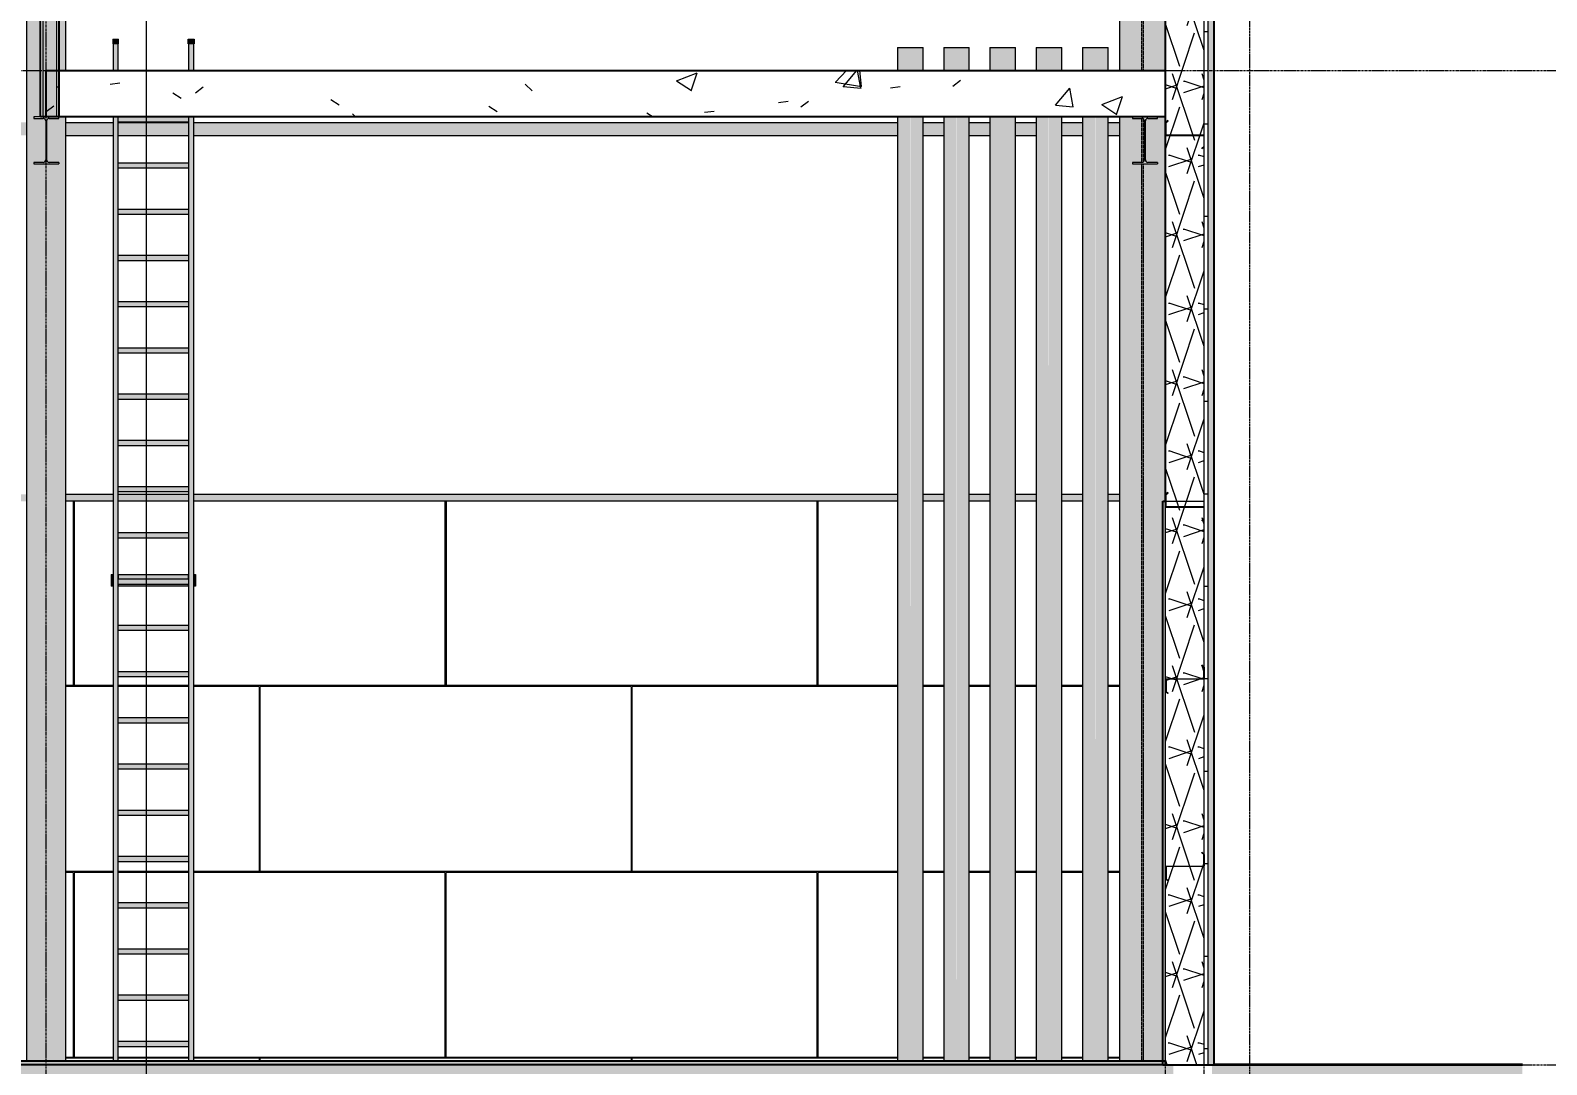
# Model space of a CAD drawing. Header units: inches. Extents: x 21380 to 98133, y -290 to 853.
# Drawn here: x 25976.8 to 26370.3, y 0 to 268.5 of the extents above; entities that cross this region are included whole.
import ezdxf

# ---------------------------------------------------------------- set-up
doc = ezdxf.new("R2010")
doc.units = ezdxf.units.IN
doc.header["$MEASUREMENT"] = 0
for name, pattern in [('Dash Dot 3_16_', [0.3125, 0.1875, -0.0625, 0, -0.0625]), ('Grid Line 1_2_', [0.875, 0.5, -0.125, 0.125, -0.125]), ('Hidden 1_8_', [0.1875, 0.125, -0.0625])]:
    doc.linetypes.add(name, pattern=pattern)
for name, color, linetype, lineweight in [('A-ANNO-SYMB', 150, 'Continuous', 9), ('A-FLOR', 192, 'Continuous', 9), ('A-FLOR-LEVL', 51, 'Continuous', 9), ('A-FLOR-PATT', 8, 'Continuous', 25), ('A-WALL', 113, 'Continuous', 9), ('A-WALL-PATT', 111, 'Continuous', 25), ('C-TOPO', 7, 'Continuous', 9), ('E-POWR-CNDT', 130, 'Continuous', 9), ('G-ANNO-SYMB', 111, 'Continuous', 9), ('I-WALL', 2, 'Continuous', 9), ('Q-SPCQ', 91, 'Continuous', 9), ('S-BEAM', 12, 'Continuous', 9), ('S-COLS', 52, 'Continuous', 9), ('S-GRID', 1, 'Continuous', 9)]:
    doc.layers.add(name, color=color, linetype=linetype, lineweight=lineweight)
doc.styles.add('Arial', font='arial.ttf', dxfattribs={"height": 23.60479})
pattern_1 = [(50, (22097.104, 100.19), (55.0854, -4.81984), [5.76, -63.36]), (355, (22097.104, 100.19), (-10.6557, 57.7685), [4.608, -50.688]), (100.451, (22101.695, 99.787), (44.4295, 52.94866), [4.895, -53.848]), (46.184, (22097.104, 115.55), (81.9644, -12.7121), [8.64, -95.04]), (96.636, (22103.935, 114.49), (71.7815, 74.8124), [7.343, -80.772]), (351.184, (22097.1, 115.55), (71.782, 74.8124), [6.912, -76.032]), (21, (22104.784, 111.71), (45.84207, -30.92146), [5.76, -63.36]), (326, (22104.784, 111.71), (18.6871, 55.6915), [4.608, -50.688]), (71.451, (22108.605, 109.13), (64.5289, 24.7701), [4.895, -53.848]), (37.5, (22097.104, 100.189), (0.93389, 25.56682), [2.534, -47.539, 2.534, -48.922, -50.88]), (37.5, (22097.104, 100.189), (0.93389, 25.56682), [-101.53, 2.534, -48.346]), (7.5, (22097.104, 100.19), (20.20404, 30.2913), [2.534, -26.803, 2.534, -46.387, -19.392]), (7.5, (22097.104, 100.19), (20.20404, 30.2913), [-78.259, 2.534, -16.858]), (327.5, (22079.978, 100.19), (40.99778, -1.7324), [2.534, -16.666, 2.534, -57.37, -79.488]), (327.5, (22079.978, 100.19), (40.99778, -1.7324), [-79.104, 2.534, -76.954]), (317.5, (22072.298, 100.19), (44.78888, 7.68784), [2.534, -22.426, 2.534, -37.248, -56.448]), (317.5, (22072.298, 100.19), (44.78888, 7.68784), [-64.742, 2.534, -53.914])]
pattern_2 = [(45, (22097.104, 100.19), (-19.00703, 19.00703), []), (45, (22097.104, 128.99), (-19.00703, 19.00703), [])]
pattern_3 = [(0, (22097.104, 100.189), (61.44, 15.36), [2.534, -43.546, 2.534, -43.546, -245.76]), (0, (22097.104, 100.189), (61.44, 15.36), [-92.16, 2.534, -89.626, 2.534, -43.546, -107.52]), (0, (22097.104, 100.189), (61.44, 15.36), [-230.4, 2.534, -28.186, 2.534, -74.266]), (120, (22120.144, 107.869), (-44.02215, 45.5286), [2.534, -43.546, 2.534, -43.546, -245.76]), (120, (22120.144, 107.869), (-44.02215, 45.5286), [-92.16, 2.534, -89.626, 2.534, -43.546, -107.52]), (120, (22120.144, 107.869), (-44.02215, 45.5286), [-230.4, 2.534, -28.186, 2.534, -74.266]), (240, (22127.824, 138.589), (-17.41785, -60.8886), [2.534, -43.546, 2.534, -43.546, -245.76]), (240, (22127.824, 138.589), (-17.41785, -60.8886), [-92.16, 2.534, -89.626, 2.534, -43.546, -107.52]), (240, (22127.824, 138.589), (-17.41785, -60.8886), [-230.4, 2.534, -28.186, 2.534, -74.266])]
pattern_4 = [(0, (22097.104, 100.19), (0, 24), []), (90, (22097.104, 100.19), (-24, 1e-15), [])]
pattern_5 = [(161.57, (22098.064, 101.149), (-7.6802237, -0.0009796), [0, -54.643, 6.067, 0]), (18.43, (22096.144, 101.149), (-7.6802237, 0.0009796), [0, -54.643, 6.067, 0]), (108.43, (22098.064, 101.149), (3.8382953, -19.2013653), [18.211, -42.499]), (71.57, (22096.144, 101.149), (3.8382953, 19.2013653), [18.211, -42.499])]

# ---------------------------------------------------------------- blocks, each defined once
blk = doc.blocks.new('Struct_Xcel_Sports Complex_rvt-1-Building Section - East_West looking North')
at = {"layer": 'A-FLOR-PATT', "lineweight": 9}
h = blk.add_hatch(dxfattribs=at)
h.set_pattern_fill('FP_8', style=0, pattern_type=2)
h.set_pattern_definition(pattern_1)
h.paths.add_polyline_path([(22772.64, -6), (26273.39, -6), (26273.39, 0), (22772.64, 0), (22772.64, -1.69)], flags=0)
blk = doc.blocks.new('W-Wide Flange - W12X26-1193237-Building Section - East_West looking North')
at = {"layer": 'S-BEAM', "lineweight": 15}
for p, q in [((25984.13, 246), (25977.65, 246)), ((25977.65, 246), (25977.65, 245.62)), ((25977.65, 245.62), (25980.09, 245.62)), ((25980.77, 244.94), (25980.77, 234.84)), ((25981.01, 234.84), (25981.01, 244.94)), ((25981.69, 245.62), (25984.13, 245.62)), ((25984.13, 245.62), (25984.13, 246)), ((25980.09, 234.16), (25977.65, 234.16)), ((25977.65, 234.16), (25977.65, 233.78)), ((25977.65, 233.78), (25984.13, 233.78)), ((25984.13, 234.16), (25981.69, 234.16)), ((25984.13, 234.16), (25984.13, 233.78))]:
    blk.add_line(p, q, dxfattribs=at)
for centre, start, end in [((25980.09, 244.94), 0, 90), ((25981.69, 244.94), 90, 180), ((25980.09, 234.84), 270, 0), ((25981.69, 234.84), 180, 270)]:
    blk.add_arc(centre, 0.684, start, end, dxfattribs=at)
blk = doc.blocks.new('W-Wide Flange - W12X26-1401506-Building Section - East_West looking North')
at = {"layer": 'S-BEAM'}
h = blk.add_hatch(dxfattribs=at)
h.set_pattern_fill('FP_1', color=256, style=0, pattern_type=2)
h.set_pattern_definition(pattern_2)
h.paths.add_polyline_path([(26262.77, 233.78), (26269.26, 233.78), (26269.26, 234.16), (26262.77, 234.16)], flags=0)
h.paths.add_polyline_path([(26265.39, 245.6), (26269.26, 245.62), (26269.26, 246), (26262.77, 246), (26262.77, 245.62), (26265.22, 245.62)], flags=0)
h.paths.add_polyline_path([(26265.39, 234.18), (26266.47, 234.25), (26266.22, 234.5), (26266.13, 234.84), (26266.15, 245.11), (26266.33, 245.42), (26266.64, 245.6), (26265.56, 245.53), (26265.81, 245.28), (26265.9, 244.94), (26265.88, 234.67), (26265.7, 234.36), (26265.56, 234.25)], flags=0)
at = {"layer": 'S-BEAM', "lineweight": 15}
for p, q in [((26269.26, 246), (26262.77, 246)), ((26262.77, 246), (26262.77, 245.62)), ((26262.77, 245.62), (26265.22, 245.62)), ((26265.9, 244.94), (26265.9, 234.84)), ((26266.13, 234.84), (26266.13, 244.94)), ((26266.81, 245.62), (26269.26, 245.62)), ((26269.26, 245.62), (26269.26, 246)), ((26265.22, 234.16), (26262.77, 234.16)), ((26262.77, 234.16), (26262.77, 233.78)), ((26262.77, 233.78), (26269.26, 233.78)), ((26269.26, 234.16), (26266.81, 234.16)), ((26269.26, 234.16), (26269.26, 233.78))]:
    blk.add_line(p, q, dxfattribs=at)
for centre, start, end in [((26265.22, 244.94), 0, 90), ((26266.81, 244.94), 90, 180), ((26265.22, 234.84), 270, 0), ((26266.81, 234.84), 180, 270)]:
    blk.add_arc(centre, 0.684, start, end, dxfattribs=at)
blk = doc.blocks.new('columns and girder2 - one-V31-Building Section - East_West looking North')
at = {"layer": 'S-BEAM'}
h = blk.add_hatch(color=256, dxfattribs=at)
h.paths.add_polyline_path([(25979.39, 330.48), (25979.39, 332.92), (25975.89, 332.92), (25975.89, 337.54), (25979.39, 337.54), (25979.39, 337.74), (25980.27, 337.74), (25980.27, 382.3), (25975.89, 382.3), (25975.89, 383.47), (25974.89, 383.47), (25974.89, 330.48), (25975.89, 330.48)], flags=0)
h.paths.add_polyline_path([(25984.14, 330.48), (25986.89, 330.48), (25986.89, 383.47), (25985.89, 383.47), (25985.89, 382.3), (25981.52, 382.3), (25981.52, 337.74), (25984.14, 337.74), (25984.14, 337.54), (25985.89, 337.54), (25985.89, 332.92), (25984.14, 332.92)], flags=0)
h = blk.add_hatch(dxfattribs=at)
h.set_pattern_fill('FP_1', color=256, style=0, pattern_type=2)
h.set_pattern_definition(pattern_2)
h.paths.add_polyline_path([(25975.89, 336.02), (25985.89, 336.02), (25985.89, 337.54), (25975.89, 337.54)], flags=0)
h.paths.add_polyline_path([(25975.89, 382.3), (25985.89, 382.3), (25985.89, 383.8), (25975.89, 383.8)], flags=0)
h = blk.add_hatch(dxfattribs=at)
h.set_pattern_fill('FP_1', color=256, style=0, pattern_type=2)
h.set_pattern_definition(pattern_2)
h.paths.add_polyline_path([(25980.27, 337.54), (25981.52, 337.54), (25981.52, 382.3), (25980.27, 382.3)], flags=0)
h = blk.add_hatch(color=256, dxfattribs=at)
h.paths.add_polyline_path([(25979.39, 332.92), (25979.39, 336.02), (25975.89, 336.02), (25975.89, 332.92)], flags=0)
h.paths.add_polyline_path([(25985.89, 332.92), (25985.89, 336.02), (25984.14, 336.02), (25984.14, 332.92)], flags=0)
h = blk.add_hatch(color=256, dxfattribs=at)
h.paths.add_polyline_path([(25980.27, 245.6), (25981.35, 245.53), (25981.1, 245.28), (25981.01, 244.94), (25981.03, 234.67), (25981.24, 234.34), (25981.35, 234.18), (25980.43, 234.25), (25980.68, 234.5), (25980.77, 234.84), (25980.75, 245.11), (25980.57, 245.42), (25980.28, 245.59)], flags=0)
h.paths.add_polyline_path([(25975.89, 1), (25985.89, 1), (25985.89, 246), (25984.13, 246), (25984.13, 245.62), (25977.65, 245.62), (25977.65, 246), (25979.39, 246), (25979.39, 330.48), (25975.89, 330.48), (25975.89, 76.43)], flags=0)
h.paths.add_polyline_path([(25980.09, 233.78), (25977.65, 233.78), (25977.65, 234.16), (25984.13, 234.16), (25984.13, 233.78), (25981.69, 233.78)], flags=0)
h.paths.add_polyline_path([(25984.14, 258), (25985.89, 258), (25985.89, 330.48), (25984.14, 330.48), (25984.14, 271.74)], flags=0)
for p, q in [((25974.89, 330.48), (25974.89, 383.47)), ((25986.89, 383.47), (25986.89, 330.48)), ((25975.89, 332.92), (25975.89, 336.02)), ((25985.89, 336.02), (25985.89, 332.92)), ((25975.89, 332.92), (25979.39, 332.92)), ((25984.14, 332.92), (25985.89, 332.92)), ((25974.89, 330.48), (25979.39, 330.48)), ((25975.89, 1), (25975.89, 330.48)), ((25984.14, 330.48), (25986.89, 330.48)), ((25985.89, 330.48), (25985.89, 258)), ((25985.89, 246), (25985.89, 1))]:
    blk.add_line(p, q, dxfattribs=at)
at = {"layer": 'S-BEAM', "lineweight": 15}
for p, q in [((25975.89, 382.3), (25975.89, 383.8)), ((25975.89, 383.8), (25985.89, 383.8)), ((25975.89, 382.3), (25985.89, 382.3)), ((25980.27, 337.54), (25980.27, 382.3)), ((25980.27, 382.3), (25981.52, 382.3)), ((25981.52, 382.3), (25981.52, 337.54)), ((25985.89, 383.8), (25985.89, 382.3)), ((25975.89, 336.02), (25975.89, 337.54)), ((25975.89, 337.54), (25985.89, 337.54)), ((25975.89, 336.02), (25985.89, 336.02)), ((25980.27, 337.54), (25981.52, 337.54)), ((25985.89, 337.54), (25985.89, 336.02))]:
    blk.add_line(p, q, dxfattribs=at)
blk = doc.blocks.new('Girt_Z - 10_D-1223956-Building Section - East_West looking North')
at = {"layer": 'S-BEAM'}
h = blk.add_hatch(color=256, dxfattribs=at)
h.paths.add_polyline_path([(26259.39, 146.25), (26259.39, 148.06), (26256.43, 148.06), (26256.43, 146.25), (26258.7, 146.25)], flags=0)
h.paths.add_polyline_path([(25998.27, 146.25), (25998.27, 148.06), (25985.89, 148.06), (25985.89, 146.25)], flags=0)
h.paths.add_polyline_path([(25999.52, 146.25), (26017.89, 146.28), (26017.89, 148.06), (25999.52, 148.06), (25999.52, 146.26)], flags=0)
h.paths.add_polyline_path([(26244.43, 146.25), (26249.8, 146.25), (26249.8, 148.06), (26244.43, 148.06)], flags=0)
h.paths.add_polyline_path([(26019.14, 146.25), (26201.8, 146.25), (26201.8, 148.06), (26019.14, 148.06), (26019.14, 146.28)], flags=0)
h.paths.add_polyline_path([(26237.8, 146.25), (26237.8, 148.06), (26232.43, 148.06), (26232.43, 146.25)], flags=0)
h.paths.add_polyline_path([(26225.8, 146.25), (26225.8, 148.06), (26220.43, 148.06), (26220.43, 146.25), (26223.61, 146.25)], flags=0)
h.paths.add_polyline_path([(26213.8, 146.25), (26213.8, 148.06), (26208.43, 148.06), (26208.43, 146.25)], flags=0)
h.paths.add_polyline_path([(23370.39, 146.25), (23370.39, 148.06), (23090.89, 148.06), (23090.89, 146.25), (23275.82, 146.25)], flags=0)
h.paths.add_polyline_path([(23380.39, 146.25), (23483.87, 146.25), (23485.19, 148.06), (23380.39, 148.06)], flags=0)
h.paths.add_polyline_path([(23080.89, 146.25), (23080.89, 148.06), (22799.39, 148.06), (22799.39, 146.25), (23037.52, 146.25)], flags=0)
h.paths.add_polyline_path([(25968.77, 146.25), (25975.89, 146.25), (25975.89, 148.06), (25696.39, 148.06), (25696.39, 146.25), (25942.87, 146.25)], flags=0)
h.paths.add_polyline_path([(23486.3, 146.25), (23555.48, 146.25), (23554.1, 148.06), (23486.47, 148.06), (23485.14, 146.25), (23485.5, 146.25)], flags=0)
h.paths.add_polyline_path([(25686.39, 146.25), (25686.39, 148.06), (25658.17, 148), (25658.17, 146.25), (25662.13, 146.25)], flags=0)
h.paths.add_polyline_path([(25585.63, 146.25), (25586.17, 146.25), (25586.17, 148.06), (25406.89, 148.06), (25406.89, 146.25), (25585.59, 146.25)], flags=0)
h.paths.add_polyline_path([(25396.89, 146.25), (25396.89, 148.06), (25117.39, 148.06), (25117.39, 146.25), (25241.01, 146.25)], flags=0)
h.paths.add_polyline_path([(23605.87, 146.25), (23659.89, 146.25), (23659.89, 148.06), (23555.37, 148.06), (23556.75, 146.25), (23605.42, 146.25)], flags=0)
h.paths.add_polyline_path([(25107.39, 146.25), (25107.39, 148.06), (24992.61, 148), (24992.61, 146.25), (25100.64, 146.25)], flags=0)
h.paths.add_polyline_path([(24920.61, 146.25), (24920.61, 148.06), (24827.89, 148.06), (24827.89, 146.25), (24920.23, 146.25)], flags=0)
h.paths.add_polyline_path([(23669.89, 146.25), (23949.39, 146.25), (23949.39, 148.06), (23669.89, 148.06)], flags=0)
h.paths.add_polyline_path([(24817.89, 146.25), (24817.89, 148.06), (24713.34, 148.06), (24714.72, 146.25), (24749.72, 146.25)], flags=0)
h.paths.add_polyline_path([(23959.39, 146.25), (24238.89, 146.25), (24238.89, 148.06), (23959.39, 148.06)], flags=0)
h.paths.add_polyline_path([(24713.44, 146.25), (24712.07, 148.06), (24644.44, 147.98), (24643.18, 146.25), (24713.44, 146.25)], flags=0)
h.paths.add_polyline_path([(24248.89, 146.25), (24528.39, 146.25), (24528.39, 148.06), (24248.89, 148.06)], flags=0)
h.paths.add_polyline_path([(24538.39, 146.25), (24641.9, 146.25), (24643.22, 148.06), (24538.39, 148.06)], flags=0)
for p, q in [((25985.89, 148.06), (25998.27, 148.06)), ((25999.52, 148.06), (26017.89, 148.06)), ((26019.14, 148.06), (26201.8, 148.06)), ((26208.43, 148.06), (26213.8, 148.06)), ((26220.43, 148.06), (26225.8, 148.06)), ((26232.43, 148.06), (26237.8, 148.06)), ((26244.43, 148.06), (26249.8, 148.06)), ((26256.43, 148.06), (26259.39, 148.06))]:
    blk.add_line(p, q, dxfattribs=at)
blk = doc.blocks.new('Girt_Z - 10_D-V33-Building Section - East_West looking North')
at = {"layer": 'S-BEAM'}
h = blk.add_hatch(color=256, dxfattribs=at)
h.paths.add_polyline_path([(22799.39, 241.19), (23080.89, 241.19), (23080.89, 244.56), (22799.39, 244.56)], flags=0)
h.paths.add_polyline_path([(23555.77, 241.19), (23659.89, 241.19), (23659.89, 244.56), (23558.29, 244.56), (23556.08, 241.6)], flags=0)
h.paths.add_polyline_path([(23521.47, 241.19), (23554.53, 241.19), (23556.99, 244.56), (23483.55, 244.56), (23486.07, 241.19), (23520.69, 241.19)], flags=0)
h.paths.add_polyline_path([(26259.39, 241.19), (26259.39, 244.56), (26256.43, 244.56), (26256.43, 241.19), (26258.7, 241.19)], flags=0)
h.paths.add_polyline_path([(26244.43, 241.19), (26249.8, 241.19), (26249.8, 244.56), (26244.43, 244.56), (26244.43, 242.44)], flags=0)
h.paths.add_polyline_path([(26237.8, 241.19), (26237.8, 244.56), (26232.43, 244.56), (26232.43, 241.19)], flags=0)
h.paths.add_polyline_path([(26225.8, 241.19), (26225.8, 244.56), (26220.43, 244.56), (26220.43, 241.19), (26223.61, 241.19)], flags=0)
h.paths.add_polyline_path([(26208.43, 241.19), (26213.8, 241.19), (26213.8, 244.56), (26208.43, 244.56)], flags=0)
h.paths.add_polyline_path([(26201.8, 241.19), (26201.8, 244.56), (26019.14, 244.56), (26019.14, 241.19), (26188.52, 241.19)], flags=0)
h.paths.add_polyline_path([(23484.82, 241.19), (23482.25, 244.56), (23380.39, 244.56), (23380.39, 241.19), (23484.77, 241.19)], flags=0)
h.paths.add_polyline_path([(26017.89, 241.19), (26017.89, 244.56), (25999.52, 244.56), (25999.52, 241.19), (26013.05, 241.19)], flags=0)
h.paths.add_polyline_path([(25998.27, 241.19), (25998.27, 244.56), (25985.89, 244.56), (25985.89, 241.19), (25995.51, 241.19)], flags=0)
h.paths.add_polyline_path([(25975.89, 241.19), (25975.89, 244.56), (25696.39, 244.56), (25696.39, 241.19), (25942.87, 241.19)], flags=0)
h.paths.add_polyline_path([(25666.61, 241.19), (25686.39, 241.19), (25686.39, 244.56), (25655.02, 244.56), (25653.94, 241.19), (25662.13, 241.19)], flags=0)
h.paths.add_polyline_path([(25650.67, 241.19), (25651.75, 244.56), (25625.49, 244.56), (25625.49, 241.19), (25627.03, 241.19)], flags=0)
h.paths.add_polyline_path([(25618.86, 241.19), (25618.86, 244.56), (25592.6, 244.56), (25593.68, 241.19), (25618.26, 241.19)], flags=0)
h.paths.add_polyline_path([(23669.89, 241.19), (23949.39, 241.19), (23949.39, 244.56), (23669.89, 244.56)], flags=0)
h.paths.add_polyline_path([(25590.41, 241.19), (25589.33, 244.56), (25406.89, 244.56), (25406.89, 241.19), (25580.58, 241.19)], flags=0)
h.paths.add_polyline_path([(25396.89, 241.19), (25396.89, 244.56), (25117.39, 244.56), (25117.39, 241.19), (25241.01, 241.19)], flags=0)
h.paths.add_polyline_path([(23370.39, 241.19), (23370.39, 244.56), (23090.89, 244.56), (23090.89, 241.19), (23275.82, 241.19)], flags=0)
h.paths.add_polyline_path([(23959.39, 241.19), (24238.89, 241.19), (24238.89, 244.56), (23959.39, 244.56)], flags=0)
h.paths.add_polyline_path([(25107.39, 241.19), (25107.39, 244.56), (24989.45, 244.56), (24988.37, 241.19), (25100.64, 241.19)], flags=0)
h.paths.add_polyline_path([(24248.89, 241.19), (24528.39, 241.19), (24528.39, 244.56), (24248.89, 244.56)], flags=0)
h.paths.add_polyline_path([(24985.1, 241.19), (24986.18, 244.56), (24959.92, 244.56), (24959.92, 241.19), (24960.27, 241.19)], flags=0)
h.paths.add_polyline_path([(24538.39, 241.19), (24642.8, 241.19), (24640.24, 244.56), (24538.39, 244.56)], flags=0)
h.paths.add_polyline_path([(24953.29, 241.19), (24953.29, 244.56), (24927.03, 244.56), (24928.11, 241.19), (24951.5, 241.19)], flags=0)
h.paths.add_polyline_path([(24924.84, 241.19), (24923.76, 244.56), (24827.89, 244.56), (24827.89, 241.19), (24915.01, 241.19)], flags=0)
h.paths.add_polyline_path([(24644.18, 241.19), (24712.55, 241.19), (24715, 244.56), (24641.54, 244.56), (24644.05, 241.19)], flags=0)
h.paths.add_polyline_path([(24817.89, 241.19), (24817.89, 244.56), (24716.3, 244.56), (24713.79, 241.19), (24749.72, 241.19)], flags=0)
for p, q in [((25985.89, 244.56), (25998.27, 244.56)), ((25999.52, 244.56), (26017.89, 244.56)), ((26019.14, 244.56), (26201.8, 244.56)), ((26208.42, 244.56), (26213.8, 244.56)), ((26220.42, 244.56), (26225.8, 244.56)), ((26232.42, 244.56), (26237.8, 244.56)), ((26244.42, 244.56), (26249.8, 244.56)), ((26256.42, 244.56), (26259.39, 244.56)), ((25985.89, 241.19), (25998.27, 241.19)), ((25999.52, 241.19), (26017.89, 241.19)), ((26019.14, 241.19), (26201.8, 241.19)), ((26208.42, 241.19), (26213.8, 241.19)), ((26220.42, 241.19), (26225.8, 241.19)), ((26232.42, 241.19), (26237.8, 241.19)), ((26244.42, 241.19), (26249.8, 241.19)), ((26256.42, 241.19), (26259.39, 241.19))]:
    blk.add_line(p, q, dxfattribs=at)
blk = doc.blocks.new('Girt_Z - 10_D-1223970-Building Section - East_West looking North')
at = {"layer": 'S-BEAM', "lineweight": 15}
for p, q in [((26271.96, 148.54), (26271.39, 148.06)), ((26271.39, 148.06), (26271.39, 144.69)), ((26271.5, 148.01), (26272.04, 148.46)), ((26271.5, 144.87), (26271.5, 148.01)), ((26272.04, 148.46), (26271.96, 148.54)), ((26271.39, 144.69), (26281.2, 144.69)), ((26281.2, 144.8), (26271.58, 144.8)), ((26281.28, 141.72), (26280.75, 141.27)), ((26281.39, 141.67), (26280.82, 141.19)), ((26281.28, 144.61), (26281.28, 141.72)), ((26281.39, 141.67), (26281.39, 144.61)), ((26280.75, 141.27), (26280.82, 141.19))]:
    blk.add_line(p, q, dxfattribs=at)
for centre, radius, start, end in [((26271.58, 144.88), 0.0782, 183.0424, 270), ((26281.2, 144.61), 0.188, 0, 90), ((26281.2, 144.61), 0.0782, 2.1227, 90)]:
    blk.add_arc(centre, radius, start, end, dxfattribs=at)
blk = doc.blocks.new('Girt_Z - 10_D-1223971-Building Section - East_West looking North')
at = {"layer": 'S-BEAM'}
h = blk.add_hatch(dxfattribs=at)
h.set_pattern_fill('FP_1', color=256, style=0, pattern_type=2)
h.set_pattern_definition(pattern_2)
h.paths.add_polyline_path([(26280.82, 237.69), (26281.39, 238.17), (26281.39, 241.11), (26281.28, 241.11), (26281.28, 238.22), (26280.75, 237.77)], flags=0)
h.paths.add_polyline_path([(26271.39, 241.19), (26281.2, 241.19), (26281.2, 241.3), (26271.58, 241.3)], flags=0)
h.paths.add_polyline_path([(26271.39, 241.19), (26271.5, 241.37), (26271.5, 244.51), (26272.04, 244.96), (26271.96, 245.04), (26271.39, 244.56), (26271.39, 242.44)], flags=0)
at = {"layer": 'S-BEAM', "lineweight": 15}
for p, q in [((26271.96, 245.04), (26271.39, 244.56)), ((26271.39, 244.56), (26271.39, 241.19)), ((26271.5, 244.51), (26272.04, 244.96)), ((26271.5, 241.37), (26271.5, 244.51)), ((26272.04, 244.96), (26271.96, 245.04)), ((26271.39, 241.19), (26281.2, 241.19)), ((26281.2, 241.3), (26271.58, 241.3)), ((26281.28, 241.11), (26281.28, 238.22)), ((26281.39, 238.17), (26281.39, 241.11)), ((26281.28, 238.22), (26280.75, 237.77)), ((26280.75, 237.77), (26280.82, 237.69)), ((26281.39, 238.17), (26280.82, 237.69))]:
    blk.add_line(p, q, dxfattribs=at)
for centre, radius, start, end in [((26271.58, 241.38), 0.0782, 183.0424, 270), ((26281.2, 241.11), 0.187, 360, 90), ((26281.2, 241.11), 0.0782, 2.1227, 90)]:
    blk.add_arc(centre, radius, start, end, dxfattribs=at)
blk = doc.blocks.new('Girt_Z - 10_D-1239982-Building Section - East_West looking North')
at = {"layer": 'S-BEAM'}
h = blk.add_hatch(dxfattribs=at)
h.set_pattern_fill('FP_1', color=256, style=0, pattern_type=2)
h.set_pattern_definition(pattern_2)
h.paths.add_polyline_path([(26271.96, 96.32), (26272.04, 96.41), (26271.5, 96.86), (26271.5, 100), (26271.39, 100.18), (26271.39, 96.8)], flags=0)
h.paths.add_polyline_path([(26271.58, 100.07), (26281.2, 100.07), (26281.2, 100.18), (26271.39, 100.18)], flags=0)
h.paths.add_polyline_path([(26281.28, 100.25), (26281.39, 100.26), (26281.39, 103.2), (26280.82, 103.68), (26280.75, 103.59), (26281.28, 103.14)], flags=0)
at = {"layer": 'S-BEAM', "lineweight": 15}
for p, q in [((26280.75, 103.59), (26280.82, 103.68)), ((26281.28, 103.14), (26280.75, 103.59)), ((26281.39, 103.2), (26280.82, 103.68)), ((26281.28, 100.25), (26281.28, 103.14)), ((26281.39, 103.2), (26281.39, 100.26)), ((26271.39, 96.8), (26271.39, 100.18)), ((26271.39, 100.18), (26281.2, 100.18)), ((26271.5, 100), (26271.5, 96.86)), ((26281.2, 100.07), (26271.58, 100.07)), ((26271.96, 96.32), (26271.39, 96.8)), ((26271.5, 96.86), (26272.04, 96.41)), ((26272.04, 96.41), (26271.96, 96.32))]:
    blk.add_line(p, q, dxfattribs=at)
for centre, radius, start, end in [((26271.58, 99.99), 0.0782, 90, 176.9576), ((26281.2, 100.26), 0.188, 270, 0), ((26281.2, 100.26), 0.0782, 270, 357.8773)]:
    blk.add_arc(centre, radius, start, end, dxfattribs=at)
blk = doc.blocks.new('Girt_Z - 10_D-1236892-Building Section - East_West looking North')
at = {"layer": 'S-BEAM'}
h = blk.add_hatch(dxfattribs=at)
h.set_pattern_fill('FP_1', color=256, style=0, pattern_type=2)
h.set_pattern_definition(pattern_2)
h.paths.add_polyline_path([(26271.96, 47.7), (26272.04, 47.78), (26271.5, 48.23), (26271.5, 51.37), (26271.39, 51.55), (26271.39, 48.18)], flags=0)
h.paths.add_polyline_path([(26281.2, 51.45), (26281.2, 51.55), (26271.39, 51.55), (26271.58, 51.45)], flags=0)
h.paths.add_polyline_path([(26281.28, 51.63), (26281.39, 51.63), (26281.39, 54.57), (26280.82, 55.05), (26280.75, 54.97), (26281.28, 54.52)], flags=0)
at = {"layer": 'S-BEAM', "lineweight": 15}
for p, q in [((26271.39, 48.18), (26271.39, 51.55)), ((26271.39, 51.55), (26281.2, 51.55)), ((26271.5, 51.37), (26271.5, 48.23)), ((26281.2, 51.45), (26271.58, 51.45)), ((26280.75, 54.97), (26280.82, 55.05)), ((26281.28, 54.52), (26280.75, 54.97)), ((26281.39, 54.57), (26280.82, 55.05)), ((26281.28, 51.63), (26281.28, 54.52)), ((26281.39, 54.57), (26281.39, 51.63)), ((26271.96, 47.7), (26271.39, 48.18)), ((26271.5, 48.23), (26272.04, 47.78)), ((26272.04, 47.78), (26271.96, 47.7))]:
    blk.add_line(p, q, dxfattribs=at)
for centre, radius, start, end in [((26271.58, 51.37), 0.0782, 90, 176.9576), ((26281.2, 51.63), 0.187, 270, 360), ((26281.2, 51.63), 0.0782, 270, 357.8773)]:
    blk.add_arc(centre, radius, start, end, dxfattribs=at)
blk = doc.blocks.new('W-Wide Flange-Column - B1_I-1389345-Building Section - East_West looking North')
at = {"layer": 'S-COLS', "linetype": 'Hidden 1_8_'}
for p, q in [((26265.23, 258), (26265.23, 383.47)), ((26265.55, 383.47), (26265.55, 258)), ((26265.23, 234.16), (26265.23, 245.62)), ((26265.55, 245.53), (26265.55, 234.25)), ((26265.23, 1), (26265.23, 233.78)), ((26265.55, 233.78), (26265.55, 1))]:
    blk.add_line(p, q, dxfattribs=at)
blk = doc.blocks.new('lad500 - Standard-1365116-Building Section - East_West looking North')
at = {"layer": 'Q-SPCQ'}
for points in [[(25999.64, 265), (25999.64, 266.19), (25998.14, 266.19), (25998.14, 265)], [(26019.27, 265), (26019.27, 266.19), (26017.77, 266.19), (26017.77, 265)], [(26017.89, 244.75), (26017.89, 246), (25999.52, 246), (25999.52, 244.75), (26013.05, 244.75)], [(26017.89, 232.75), (26017.89, 234), (25999.52, 234), (25999.52, 232.75), (26013.05, 232.75)], [(26017.89, 220.75), (26017.89, 222), (25999.52, 222), (25999.52, 220.75)], [(26017.89, 208.75), (26017.89, 210), (25999.52, 210), (25999.52, 208.75)], [(26017.89, 196.75), (26017.89, 198), (25999.52, 198), (25999.52, 196.75)], [(26017.89, 184.75), (26017.89, 186), (25999.52, 186), (25999.52, 184.75)], [(26017.89, 172.75), (26017.89, 174), (25999.52, 174), (25999.52, 172.75)], [(26017.89, 160.75), (26017.89, 162), (25999.52, 162), (25999.52, 160.75)], [(26017.89, 148.75), (26017.89, 150), (25999.52, 150), (25999.52, 148.75)], [(26017.89, 136.75), (26017.89, 138), (25999.52, 138), (25999.52, 136.75)], [(26017.89, 124.75), (26017.89, 126), (25999.52, 126), (25999.52, 124.75)], [(26017.89, 112.75), (26017.89, 114), (25999.52, 114), (25999.52, 112.75)], [(26017.89, 100.75), (26017.89, 102), (25999.52, 102), (25999.52, 100.75)], [(26017.89, 88.75), (26017.89, 90), (25999.52, 90), (25999.52, 88.75)], [(26017.89, 76.75), (26017.89, 78), (25999.52, 78), (25999.52, 76.75)], [(26017.89, 64.75), (26017.89, 66), (25999.52, 66), (25999.52, 64.75)], [(26017.89, 52.75), (26017.89, 54), (25999.52, 54), (25999.52, 52.75)], [(26017.89, 40.75), (26017.89, 42), (25999.52, 42), (25999.52, 40.75)], [(26017.89, 28.75), (26017.89, 30), (25999.52, 30), (25999.52, 28.75)], [(26017.89, 16.75), (26017.89, 18), (25999.52, 18), (25999.52, 16.75)], [(26017.89, 4.75), (26017.89, 6), (25999.52, 6), (25999.52, 4.75)]]:
    blk.add_hatch(color=256, dxfattribs=at).paths.add_polyline_path(points, flags=0)
h = blk.add_hatch(color=256, dxfattribs=at)
h.paths.add_polyline_path([(25998.27, 1), (25999.52, 1), (25999.52, 246), (25998.27, 246), (25998.27, 76.43)], flags=0)
h.paths.add_polyline_path([(25999.52, 258), (25999.52, 265), (25998.27, 265), (25998.27, 258)], flags=0)
h = blk.add_hatch(color=256, dxfattribs=at)
h.paths.add_polyline_path([(26017.89, 1), (26019.14, 1), (26019.14, 246), (26017.89, 246), (26017.89, 76.43)], flags=0)
h.paths.add_polyline_path([(26019.14, 258), (26019.14, 265), (26017.89, 265), (26017.89, 258)], flags=0)
h = blk.add_hatch(color=256, dxfattribs=at)
h.paths.add_polyline_path([(25999.52, 124.19), (25999.64, 124.19), (25999.64, 124.75), (25999.52, 124.75)], flags=0)
h.paths.add_polyline_path([(25998.27, 124.19), (25998.27, 127.19), (25997.77, 127.19), (25997.77, 124.19)], flags=0)
h.paths.add_polyline_path([(25999.52, 126), (25999.64, 126), (25999.64, 127.19), (25999.52, 127.19)], flags=0)
h = blk.add_hatch(color=256, dxfattribs=at)
h.paths.add_polyline_path([(25999.64, 124.19), (26017.77, 124.19), (26017.77, 124.75), (25999.64, 124.75)], flags=0)
h.paths.add_polyline_path([(25999.64, 126), (26017.77, 126), (26017.77, 127.19), (25999.64, 127.19)], flags=0)
h = blk.add_hatch(color=256, dxfattribs=at)
h.paths.add_polyline_path([(26017.89, 124.19), (26017.89, 124.75), (26017.77, 124.75), (26017.77, 124.19)], flags=0)
h.paths.add_polyline_path([(26019.64, 124.19), (26019.64, 127.19), (26019.14, 127.19), (26019.14, 124.19)], flags=0)
h.paths.add_polyline_path([(26017.89, 126), (26017.89, 127.19), (26017.77, 127.19), (26017.77, 126)], flags=0)
for p, q in [((25998.14, 266.19), (25999.64, 266.19)), ((25998.14, 266.19), (25998.14, 265)), ((25999.64, 265), (25998.14, 265)), ((25998.27, 265), (25998.27, 258)), ((25999.52, 258), (25999.52, 265)), ((25999.64, 265), (25999.64, 266.19)), ((26017.77, 266.19), (26019.27, 266.19)), ((26017.77, 265), (26017.77, 266.19)), ((26019.27, 265), (26017.77, 265)), ((26017.89, 258), (26017.89, 265)), ((26019.14, 265), (26019.14, 258)), ((26019.27, 266.19), (26019.27, 265)), ((25998.27, 246), (25998.27, 1)), ((25999.52, 1), (25999.52, 246)), ((25999.52, 244.75), (26017.89, 244.75)), ((26017.89, 1), (26017.89, 246)), ((26019.14, 246), (26019.14, 1)), ((26017.89, 234), (25999.52, 234)), ((25999.52, 232.75), (26017.89, 232.75)), ((26017.89, 222), (25999.52, 222)), ((25999.52, 220.75), (26017.89, 220.75)), ((26017.89, 210), (25999.52, 210)), ((25999.52, 208.75), (26017.89, 208.75)), ((26017.89, 198), (25999.52, 198)), ((25999.52, 196.75), (26017.89, 196.75)), ((26017.89, 186), (25999.52, 186)), ((25999.52, 184.75), (26017.89, 184.75)), ((26017.89, 174), (25999.52, 174)), ((25999.52, 172.75), (26017.89, 172.75)), ((26017.89, 162), (25999.52, 162)), ((25999.52, 160.75), (26017.89, 160.75)), ((26017.89, 150), (25999.52, 150)), ((25999.52, 148.75), (26017.89, 148.75)), ((26017.89, 138), (25999.52, 138)), ((25999.52, 136.75), (26017.89, 136.75)), ((25997.77, 127.19), (25998.27, 127.19)), ((25997.77, 127.19), (25997.77, 124.19)), ((25999.52, 127.19), (25999.64, 127.19)), ((26017.89, 126), (25999.52, 126)), ((25999.64, 127.19), (26017.77, 127.19)), ((25999.64, 126), (25999.64, 127.19)), ((26017.77, 127.19), (26017.89, 127.19)), ((26017.77, 127.19), (26017.77, 126)), ((26019.14, 127.19), (26019.64, 127.19)), ((26019.64, 127.19), (26019.64, 124.19)), ((25998.27, 124.19), (25997.77, 124.19)), ((25999.52, 124.75), (26017.89, 124.75)), ((25999.64, 124.19), (25999.52, 124.19)), ((25999.64, 124.19), (25999.64, 124.75)), ((26017.77, 124.19), (25999.64, 124.19)), ((26017.77, 124.75), (26017.77, 124.19)), ((26017.89, 124.19), (26017.77, 124.19)), ((26019.64, 124.19), (26019.14, 124.19)), ((26017.89, 114), (25999.52, 114)), ((25999.52, 112.75), (26017.89, 112.75)), ((26017.89, 102), (25999.52, 102)), ((25999.52, 100.75), (26017.89, 100.75)), ((26017.89, 90), (25999.52, 90)), ((25999.52, 88.75), (26017.89, 88.75)), ((26017.89, 78), (25999.52, 78)), ((25999.52, 76.75), (26017.89, 76.75)), ((26017.89, 66), (25999.52, 66)), ((25999.52, 64.75), (26017.89, 64.75)), ((26017.89, 54), (25999.52, 54)), ((25999.52, 52.75), (26017.89, 52.75)), ((26017.89, 42), (25999.52, 42)), ((25999.52, 40.75), (26017.89, 40.75)), ((26017.89, 30), (25999.52, 30)), ((25999.52, 28.75), (26017.89, 28.75)), ((26017.89, 18), (25999.52, 18)), ((25999.52, 16.75), (26017.89, 16.75)), ((26017.89, 6), (25999.52, 6)), ((25999.52, 4.75), (26017.89, 4.75))]:
    blk.add_line(p, q, dxfattribs=at)

msp = doc.modelspace()

# ---------------------------------------------------------------- hatches: boundary and pattern name
at = {"layer": 'A-FLOR', "lineweight": 5}
msp.add_hatch(color=256, dxfattribs=at).paths.add_polyline_path([(25802.5, 0), (26271.39, 0), (26271.39, 1), (24603.39, 1), (24603.39, 0), (25521.76, 0)], flags=0)
at = {"layer": 'A-FLOR-PATT', "lineweight": 9}
h = msp.add_hatch(dxfattribs=at)
h.set_pattern_fill('FP_8', color=256, style=0, pattern_type=2)
h.set_pattern_definition(pattern_1)
h.paths.add_polyline_path([(26206.06, 246), (26271.39, 246), (26271.39, 258), (25980.89, 258), (25980.89, 246), (26188.52, 246)], flags=0)
at = {"layer": 'A-WALL', "lineweight": 5}
for points in [[(26283.89, 146.25), (26283.89, 394.81), (26282.39, 394.81), (26282.39, 146.25)], [(26271.39, 0), (26271.39, 146.25), (26270.64, 146.25), (26270.64, 0)], [(26283.89, 0), (26283.89, 146.25), (26282.39, 146.25), (26282.39, 0)]]:
    msp.add_hatch(color=256, dxfattribs=at).paths.add_polyline_path(points, flags=0)
at = {"layer": 'A-WALL-PATT', "lineweight": 9}
h = msp.add_hatch(dxfattribs=at)
h.set_pattern_fill('FP_4', color=256, style=0, pattern_type=2)
h.set_pattern_definition(pattern_5)
h.paths.add_polyline_path([(26276.25, 146.25), (26281.39, 146.25), (26281.39, 394.81), (26271.39, 394.81), (26271.39, 146.25)], flags=0)
h = msp.add_hatch(dxfattribs=at)
h.set_pattern_fill('FP_5', color=256, style=0, pattern_type=2)
h.set_pattern_definition(pattern_4)
h.paths.add_polyline_path([(26282.39, 146.25), (26282.39, 394.81), (26281.39, 394.81), (26281.39, 146.25)], flags=0)
h = msp.add_hatch(dxfattribs=at)
h.set_pattern_fill('FP_12', color=256, style=0, pattern_type=2)
h.set_pattern_definition(pattern_3)
h.paths.add_polyline_path([(25980.02, 246), (25980.02, 337.74), (25979.39, 337.74), (25979.39, 246)], flags=0)
h = msp.add_hatch(dxfattribs=at)
h.set_pattern_fill('FP_12', color=256, style=0, pattern_type=2)
h.set_pattern_definition(pattern_3)
h.paths.add_polyline_path([(25984.14, 246), (25984.14, 337.74), (25983.52, 337.74), (25983.52, 246)], flags=0)
h = msp.add_hatch(dxfattribs=at)
h.set_pattern_fill('FP_11', color=256, style=0, pattern_type=2)
h.set_pattern_definition([(90, (26084.26, 194.75), (-193, -193), [48, -145]), (180, (26084.26, 194.75), (-2e-14, -193), [96.25, -96.75]), (270, (25988.01, 242.75), (-193, -193), [48, -145]), (180, (26084.26, 242.75), (-2e-14, -193), [96.25, -96.75]), (270, (25987.76, 242.75), (-193, -193), [48, -145]), (180, (25987.76, 242.75), (-2e-14, -193), [96.25, -96.75]), (90, (25891.51, 194.75), (-193, -193), [48, -145]), (180, (25987.76, 194.75), (-2e-14, -193), [96.25, -96.75]), (90, (26036.26, 243), (-193, -193), [48, -145]), (180, (26084.51, 243), (-2e-14, -193), [48.25, -144.75]), (180, (26084.51, 291), (-2e-14, -193), [48.25, -144.75]), (90, (25939.76, 243), (-193, -193), [48, -145]), (180, (26036.01, 243), (-2e-14, -193), [96.25, -96.75]), (270, (26036.01, 291), (-193, -193), [48, -145]), (180, (26036.01, 291), (-2e-14, -193), [96.25, -96.75]), (180, (25939.51, 243), (-2e-14, -193), [48, -145]), (270, (25939.51, 291), (-193, -193), [48, -145]), (180, (25939.51, 291), (-2e-14, -193), [48, -145]), (90, (26084.26, 291.25), (-193, -193), [48, -145]), (180, (26084.26, 291.25), (-2e-14, -193), [96.25, -96.75]), (270, (25988.01, 339.25), (-193, -193), [48, -145]), (180, (26084.26, 339.25), (-2e-14, -193), [96.25, -96.75]), (270, (25987.76, 339.25), (-193, -193), [48, -145]), (180, (25987.76, 339.25), (-2e-14, -193), [96.25, -96.75]), (270, (25891.51, 339.25), (-193, -193), [48, -145]), (180, (25987.76, 291.25), (-2e-14, -193), [96.25, -96.75]), (90, (26036.26, 339.5), (-193, -193), [48, -145]), (180, (26084.51, 339.5), (-2e-14, -193), [48.25, -144.75]), (180, (26084.51, 387.5), (-2e-14, -193), [48.25, -144.75]), (90, (25939.76, 339.5), (-193, -193), [48, -145]), (180, (26036.01, 339.5), (-2e-14, -193), [96.25, -96.75]), (270, (26036.01, 387.5), (-193, -193), [48, -145]), (180, (26036.01, 387.5), (-2e-14, -193), [96.25, -96.75]), (180, (25939.51, 339.5), (-2e-14, -193), [48, -145]), (270, (25939.51, 387.5), (-193, -193), [48, -145]), (180, (25939.51, 387.5), (-2e-14, -193), [48, -145])])
h.paths.add_polyline_path([(25985.89, 1), (25998.27, 1), (25998.27, 124.19), (25997.77, 124.19), (25997.77, 127.19), (25998.27, 127.19), (25998.27, 146.25), (25985.89, 146.25), (25985.89, 76.43)], flags=0)
h.paths.add_polyline_path([(26225.8, 1), (26225.8, 146.25), (26220.43, 146.25), (26220.43, 1), (26223.61, 1)], flags=0)
h.paths.add_polyline_path([(25999.52, 1), (26017.89, 1), (26017.89, 4.75), (25999.52, 4.75)], flags=0)
h.paths.add_polyline_path([(26232.43, 1), (26237.8, 1), (26237.8, 146.25), (26232.43, 146.25), (26232.43, 17.84)], flags=0)
h.paths.add_polyline_path([(26259.39, 1), (26259.39, 146.25), (26256.43, 146.25), (26256.43, 1), (26258.7, 1)], flags=0)
h.paths.add_polyline_path([(26244.43, 1), (26249.8, 1), (26249.8, 146.25), (26244.43, 146.25), (26244.43, 13.24)], flags=0)
h.paths.add_polyline_path([(26019.14, 1), (26201.8, 1), (26201.8, 146.25), (26019.14, 146.25), (26019.14, 127.19), (26019.64, 127.19), (26019.64, 124.19), (26019.14, 124.19), (26019.14, 76.43)], flags=0)
h.paths.add_polyline_path([(26213.8, 1), (26213.8, 146.25), (26208.43, 146.25), (26208.43, 1)], flags=0)
h.paths.add_polyline_path([(25999.52, 6), (26017.89, 6), (26017.89, 16.75), (25999.52, 16.75)], flags=0)
h.paths.add_polyline_path([(26017.89, 18), (26017.89, 28.75), (25999.52, 28.75), (25999.52, 18)], flags=0)
h.paths.add_polyline_path([(26017.89, 30), (26017.89, 40.75), (25999.52, 40.75), (25999.52, 30)], flags=0)
h.paths.add_polyline_path([(26017.89, 42), (26017.89, 52.75), (25999.52, 52.75), (25999.52, 42)], flags=0)
h.paths.add_polyline_path([(25999.52, 54), (26017.89, 54), (26017.89, 64.75), (25999.52, 64.75)], flags=0)
h.paths.add_polyline_path([(25999.52, 66), (26017.89, 66), (26017.89, 76.75), (25999.52, 76.75), (25999.52, 76.43)], flags=0)
h.paths.add_polyline_path([(25999.52, 78), (26017.89, 78), (26017.89, 88.75), (25999.52, 88.75)], flags=0)
h.paths.add_polyline_path([(25999.52, 90), (26017.89, 90), (26017.89, 100.75), (25999.52, 100.75)], flags=0)
h.paths.add_polyline_path([(25999.52, 102), (26017.89, 102), (26017.89, 112.75), (25999.52, 112.75)], flags=0)
h.paths.add_polyline_path([(26017.77, 114), (26017.89, 114), (26017.89, 124.19), (25999.52, 124.19), (25999.52, 114), (25999.64, 114)], flags=0)
h.paths.add_polyline_path([(26017.89, 127.19), (26017.89, 136.75), (25999.52, 136.75), (25999.52, 127.19), (26017.77, 127.19)], flags=0)
h.paths.add_polyline_path([(25999.52, 138), (26017.89, 138), (26017.89, 146.25), (25999.52, 146.25)], flags=0)
h = msp.add_hatch(dxfattribs=at)
h.set_pattern_fill('FP_4', color=256, style=0, pattern_type=2)
h.set_pattern_definition(pattern_5)
h.paths.add_polyline_path([(26281.39, 0), (26281.39, 146.25), (26271.39, 146.25), (26271.39, 0)], flags=0)
h = msp.add_hatch(dxfattribs=at)
h.set_pattern_fill('FP_5', color=256, style=0, pattern_type=2)
h.set_pattern_definition(pattern_4)
h.paths.add_polyline_path([(26282.39, 0), (26282.39, 146.25), (26281.39, 146.25), (26281.39, 0)], flags=0)
at = {"layer": 'C-TOPO'}
h = msp.add_hatch(dxfattribs=at)
h.set_pattern_fill('FP_2', color=256, style=0, pattern_type=2)
h.set_pattern_definition([(0, (22097.104, 100.19), (48, 48), [48, -48]), (0, (22097.104, 118.19), (48, 48), [48, -48]), (0, (22097.104, 136.19), (48, 48), [48, -48]), (90, (22103.104, 142.19), (-48, 48), [48, -48]), (90, (22121.104, 142.19), (-48, 48), [48, -48]), (90, (22139.104, 142.19), (-48, 48), [48, -48])])
h.paths.add_polyline_path([(25802.5, -79.81), (26363.98, -79.81), (26363.98, 0), (26283.39, 0), (26283.39, -36), (26286.39, -36), (26286.39, -48), (26268.39, -48), (26268.39, -36), (26273.39, -36), (26273.39, -6), (22772.64, -6), (22772.64, -79.81), (25521.76, -79.81)], flags=0)
at = {"layer": 'E-POWR-CNDT', "lineweight": 5}
h = msp.add_hatch(color=256, dxfattribs=at)
h.paths.add_polyline_path([(26205.12, 1), (26205.06, 246), (26201.8, 246), (26201.8, 1), (26204.26, 1)], flags=0)
h.paths.add_polyline_path([(26205.12, 258), (26205.12, 264), (26201.8, 264), (26201.8, 258), (26205.1, 258)], flags=0)
h = msp.add_hatch(color=256, dxfattribs=at)
h.paths.add_polyline_path([(26205.12, 1), (26208.43, 1), (26208.42, 246), (26205.12, 246), (26205.12, 17.84)], flags=0)
h.paths.add_polyline_path([(26205.95, 258), (26208.43, 258), (26208.43, 264), (26205.12, 264), (26205.12, 258)], flags=0)
h = msp.add_hatch(color=256, dxfattribs=at)
h.paths.add_polyline_path([(26217.12, 1), (26217.06, 246), (26213.8, 246), (26213.8, 1), (26216.26, 1)], flags=0)
h.paths.add_polyline_path([(26217.12, 258), (26217.12, 264), (26213.8, 264), (26213.8, 258), (26217.1, 258)], flags=0)
h = msp.add_hatch(color=256, dxfattribs=at)
h.paths.add_polyline_path([(26217.12, 1), (26220.43, 1), (26220.42, 246), (26217.12, 246), (26217.12, 1)], flags=0)
h.paths.add_polyline_path([(26219.46, 258), (26220.43, 258), (26220.43, 264), (26217.12, 264), (26217.12, 258), (26219.44, 258)], flags=0)
h = msp.add_hatch(color=256, dxfattribs=at)
h.paths.add_polyline_path([(26229.12, 1), (26229.06, 246), (26225.8, 246), (26225.8, 1), (26228.26, 1)], flags=0)
h.paths.add_polyline_path([(26229.12, 258), (26229.12, 264), (26225.8, 264), (26225.8, 258), (26229.1, 258)], flags=0)
h = msp.add_hatch(color=256, dxfattribs=at)
h.paths.add_polyline_path([(26229.12, 1), (26232.43, 1), (26232.42, 246), (26229.12, 246), (26229.12, 1)], flags=0)
h.paths.add_polyline_path([(26229.95, 258), (26232.43, 258), (26232.43, 264), (26229.12, 264), (26229.12, 258)], flags=0)
h = msp.add_hatch(color=256, dxfattribs=at)
h.paths.add_polyline_path([(26241.12, 1), (26241.06, 246), (26237.8, 246), (26237.8, 1), (26240.26, 1)], flags=0)
h.paths.add_polyline_path([(26241.12, 258), (26241.12, 264), (26237.8, 264), (26237.8, 258), (26241.1, 258)], flags=0)
h = msp.add_hatch(color=256, dxfattribs=at)
h.paths.add_polyline_path([(26241.12, 1), (26244.43, 1), (26244.42, 246), (26241.12, 246), (26241.12, 17.84)], flags=0)
h.paths.add_polyline_path([(26244.43, 258), (26244.43, 264), (26241.12, 264), (26241.16, 258), (26244.43, 258)], flags=0)
h = msp.add_hatch(color=256, dxfattribs=at)
h.paths.add_polyline_path([(26253.12, 1), (26253.06, 246), (26249.8, 246), (26249.8, 1), (26252.26, 1)], flags=0)
h.paths.add_polyline_path([(26253.12, 258), (26253.12, 264), (26249.8, 264), (26249.8, 258), (26253.1, 258)], flags=0)
h = msp.add_hatch(color=256, dxfattribs=at)
h.paths.add_polyline_path([(26253.12, 1), (26256.43, 1), (26256.42, 246), (26253.12, 246), (26253.12, 1)], flags=0)
h.paths.add_polyline_path([(26253.95, 258), (26256.43, 258), (26256.43, 264), (26253.12, 264), (26253.12, 258)], flags=0)
at = {"layer": 'I-WALL', "lineweight": 5}
msp.add_hatch(color=256, dxfattribs=at).paths.add_polyline_path([(25983.52, 246), (25983.52, 337.74), (25980.02, 337.74), (25980.02, 246)], flags=0)
at = {"layer": 'S-COLS', "lineweight": 5}
h = msp.add_hatch(color=256, dxfattribs=at)
h.paths.add_polyline_path([(26265.39, 245.6), (26266.47, 245.53), (26266.22, 245.28), (26266.13, 244.94), (26266.15, 234.67), (26266.36, 234.34), (26266.47, 234.18), (26265.56, 234.25), (26265.81, 234.5), (26265.9, 234.84), (26265.88, 245.11), (26265.7, 245.42), (26265.41, 245.59)], flags=0)
h.paths.add_polyline_path([(26270.64, 1), (26270.64, 146.25), (26271.39, 146.25), (26271.39, 246), (26269.26, 246), (26269.26, 245.62), (26262.77, 245.62), (26262.77, 246), (26259.39, 246), (26259.39, 1)], flags=0)
h.paths.add_polyline_path([(26266.81, 233.78), (26262.77, 233.78), (26262.77, 234.16), (26269.26, 234.16), (26269.26, 233.78), (26267.48, 233.78)], flags=0)
h.paths.add_polyline_path([(26259.39, 258), (26271.39, 258), (26271.39, 383.47), (26259.39, 383.47), (26259.39, 271.74)], flags=0)

# ---------------------------------------------------------------- linework, layer by layer
at = {"layer": 'A-ANNO-SYMB', "linetype": 'Dash Dot 3_16_'}
msp.add_line((26293.24, -31.34), (26293.24, 397.79), dxfattribs=at)
at = {"layer": 'A-FLOR', "lineweight": 25}
for p, q in [((25980.89, 258), (26271.39, 258)), ((25980.89, 246), (25980.89, 258)), ((26271.39, 246), (25984.14, 246)), ((23085.89, 1), (26271.39, 1)), ((26270.64, 0), (23085.89, 0)), ((26271.39, 0), (26271.39, 1))]:
    msp.add_line(p, q, dxfattribs=at)
at = {"layer": 'A-WALL', "lineweight": 25}
for p, q in [((26271.39, 146.25), (26271.39, 394.73)), ((26283.89, 394.81), (26283.89, 0)), ((26270.64, 0), (26270.64, 146.25)), ((26270.64, 146.25), (26271.39, 146.25)), ((26270.64, 0), (26283.89, 0))]:
    msp.add_line(p, q, dxfattribs=at)
at = {"layer": 'A-WALL'}
for p, q in [((26282.39, 0), (26282.39, 394.81)), ((26281.39, 0), (26281.39, 383.47)), ((25980.02, 337.74), (25980.02, 246)), ((25983.52, 337.74), (25983.52, 246)), ((25998.27, 146.25), (25985.89, 146.25)), ((26017.89, 146.25), (25999.52, 146.25)), ((26201.8, 146.25), (26019.14, 146.25)), ((26213.8, 146.25), (26208.43, 146.25)), ((26225.8, 146.25), (26220.43, 146.25)), ((26237.8, 146.25), (26232.43, 146.25)), ((26249.8, 146.25), (26244.43, 146.25)), ((26259.39, 146.25), (26256.43, 146.25)), ((26271.39, 146.25), (26281.39, 146.25)), ((26271.39, 0), (26271.39, 146.25))]:
    msp.add_line(p, q, dxfattribs=at)
at = {"layer": 'C-TOPO', "lineweight": 35}
msp.add_line((26363.98, 0), (26283.89, 0), dxfattribs=at)
at = {"layer": 'C-TOPO'}
msp.add_line((26283.89, 0), (26363.98, 0), dxfattribs=at)
at = {"layer": 'E-POWR-CNDT'}
for p, q in [((26201.8, 264), (26201.8, 258)), ((26201.8, 264), (26208.43, 264)), ((26208.43, 258), (26208.43, 264)), ((26213.8, 264), (26213.8, 258)), ((26213.8, 264), (26220.43, 264)), ((26220.43, 258), (26220.43, 264)), ((26225.8, 264), (26225.8, 258)), ((26225.8, 264), (26232.43, 264)), ((26232.43, 258), (26232.43, 264)), ((26237.8, 264), (26237.8, 258)), ((26237.8, 264), (26244.43, 264)), ((26244.43, 258), (26244.43, 264)), ((26249.8, 264), (26249.8, 258)), ((26249.8, 264), (26256.43, 264)), ((26256.43, 258), (26256.43, 264)), ((26201.8, 246), (26201.8, 1)), ((26208.43, 1), (26208.43, 246)), ((26213.8, 246), (26213.8, 1)), ((26220.43, 1), (26220.43, 246)), ((26225.8, 246), (26225.8, 1)), ((26232.43, 1), (26232.43, 246)), ((26237.8, 246), (26237.8, 1)), ((26244.43, 1), (26244.43, 246)), ((26249.8, 246), (26249.8, 1)), ((26256.43, 1), (26256.43, 246))]:
    msp.add_line(p, q, dxfattribs=at)
at = {"layer": 'G-ANNO-SYMB'}
msp.add_line((26006.82, 545.16), (26006.82, -79.66), dxfattribs=at)
at = {"layer": 'I-WALL', "lineweight": 25}
for p, q in [((25979.39, 246), (25979.39, 337.74)), ((25984.14, 337.74), (25984.14, 246)), ((25984.14, 246), (25979.39, 246))]:
    msp.add_line(p, q, dxfattribs=at)
at = {"layer": 'S-COLS'}
for p, q in [((26259.39, 383.47), (26259.39, 258)), ((26259.39, 246), (26259.39, 1))]:
    msp.add_line(p, q, dxfattribs=at)
at = {"layer": 'S-GRID', "linetype": 'Grid Line 1_2_'}
for p, q in [((25980.89, -273.16), (25980.89, 671.89)), ((25980.89, -273.16), (25980.89, 671.89)), ((26271.39, -273.16), (26271.39, 671.89)), ((26271.39, -273.16), (26271.39, 671.89)), ((26281.39, -273.16), (26281.39, 671.89)), ((26281.39, -273.16), (26281.39, 671.89))]:
    msp.add_line(p, q, dxfattribs=at)

# ---------------------------------------------------------------- block references
at = {"lineweight": 5}
msp.add_blockref('Struct_Xcel_Sports Complex_rvt-1-Building Section - East_West looking North', (0, 0), dxfattribs=at)
at = {"layer": 'Q-SPCQ'}
msp.add_blockref('lad500 - Standard-1365116-Building Section - East_West looking North', (0, 0), dxfattribs=at)
at = {"layer": 'S-BEAM'}
for name in ['columns and girder2 - one-V31-Building Section - East_West looking North', 'Girt_Z - 10_D-V33-Building Section - East_West looking North', 'W-Wide Flange - W12X26-1193237-Building Section - East_West looking North', 'W-Wide Flange - W12X26-1401506-Building Section - East_West looking North', 'Girt_Z - 10_D-1223971-Building Section - East_West looking North', 'Girt_Z - 10_D-1223956-Building Section - East_West looking North', 'Girt_Z - 10_D-1223970-Building Section - East_West looking North']:
    msp.add_blockref(name, (0, 0), dxfattribs=at)
at = {"layer": 'S-BEAM', "lineweight": 15}
for name in ['Girt_Z - 10_D-1239982-Building Section - East_West looking North', 'Girt_Z - 10_D-1236892-Building Section - East_West looking North']:
    msp.add_blockref(name, (0, 0), dxfattribs=at)
at = {"layer": 'S-COLS', "linetype": 'Hidden 1_8_'}
msp.add_blockref('W-Wide Flange-Column - B1_I-1389345-Building Section - East_West looking North', (0, 0), dxfattribs=at)

# ---------------------------------------------------------------- texts
at = {"layer": 'A-FLOR-LEVL', "insert": (26534.62, 287.84), "char_height": 23.605, "width": 189.792, "attachment_point": 3, "line_spacing_factor": 0.938532, "style": 'Arial', "bg_fill": 3, "box_fill_scale": 1.25, "bg_fill_color": 0, "bg_fill_transparency": 0}
msp.add_mtext('Mezzanine', dxfattribs=at)

# ---------------------------------------------------------------- next in the draw order: linework, layer by layer
at = {"layer": 'A-FLOR-LEVL', "linetype": 'Grid Line 1_2_'}
msp.add_line((21678.64, 258), (26557.32, 258), dxfattribs=at)

# ---------------------------------------------------------------- next in the draw order: texts
at = {"layer": 'A-FLOR-LEVL', "insert": (26534.62, 29.84), "char_height": 23.6048, "width": 176.256, "attachment_point": 3, "line_spacing_factor": 0.938532, "style": 'Arial', "bg_fill": 3, "box_fill_scale": 1.25, "bg_fill_color": 0, "bg_fill_transparency": 0}
msp.add_mtext('First Floor', dxfattribs=at)

# ---------------------------------------------------------------- next in the draw order: linework, layer by layer
at = {"layer": 'A-FLOR-LEVL', "linetype": 'Grid Line 1_2_'}
msp.add_line((21678.64, 0), (26557.32, 0), dxfattribs=at)

doc.saveas('drawing.dxf')
